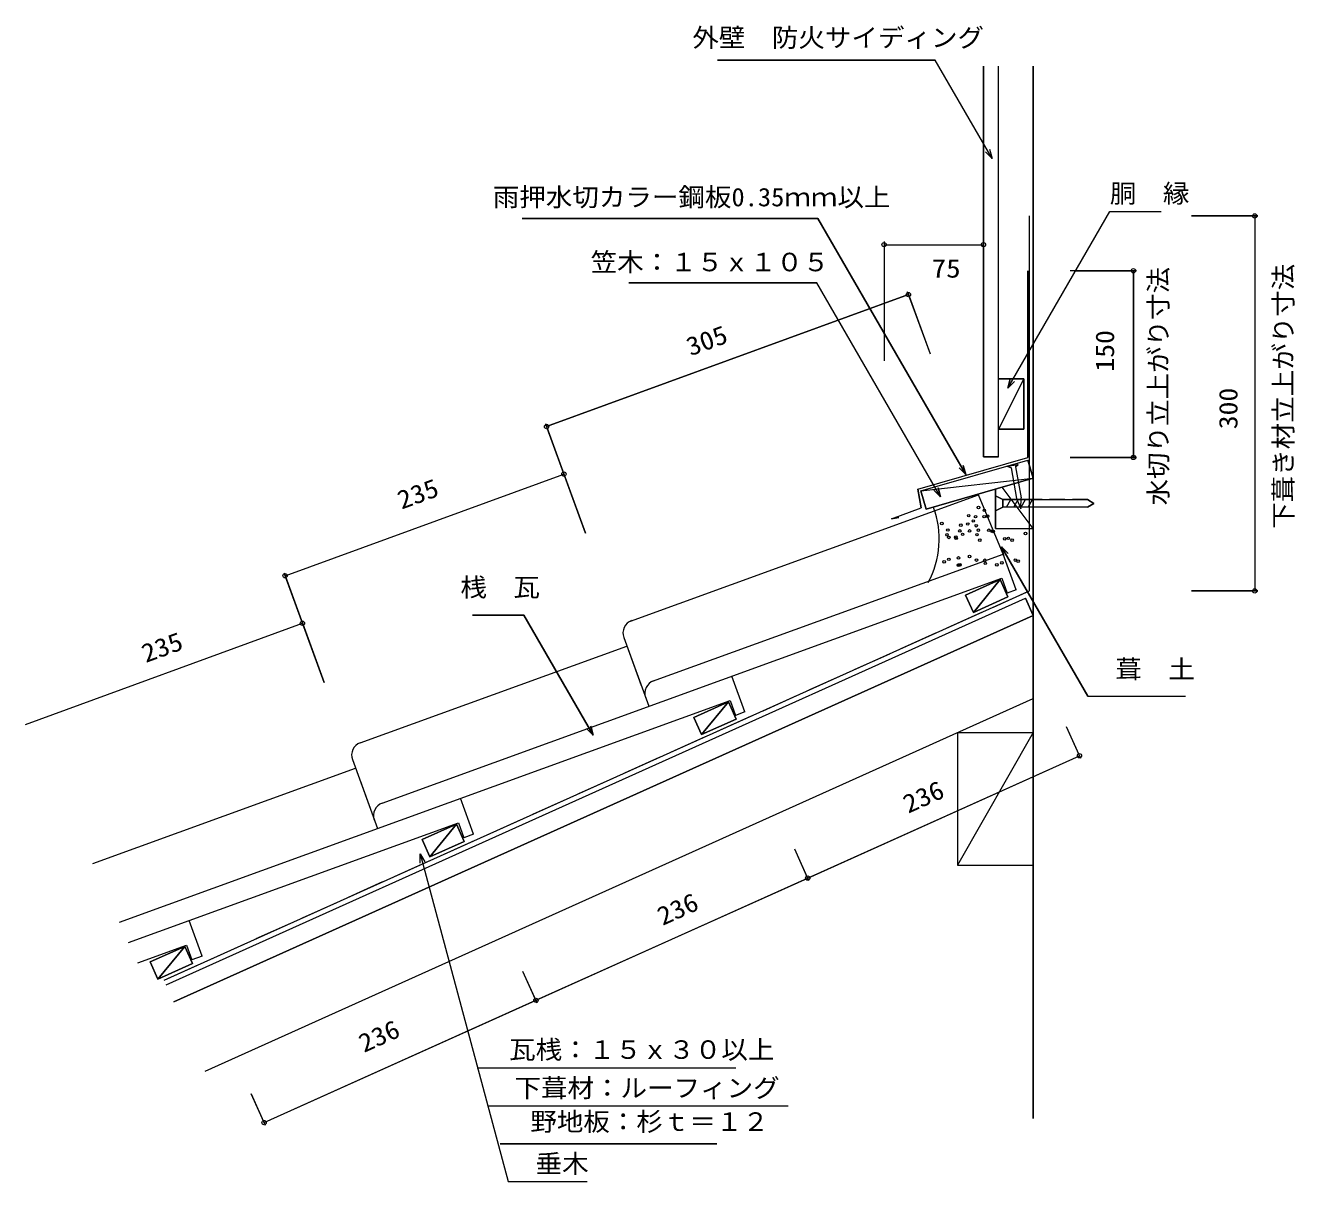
# Model space of a CAD drawing. Units: millimetres, scale not verified. Extents: x -498 to 507, y -453 to 463.
import ezdxf
from ezdxf.enums import TextEntityAlignment as Align

# ---------------------------------------------------------------- set-up
doc = ezdxf.new("R2010")
doc.units = ezdxf.units.MM
doc.header["$LTSCALE"] = 10
doc.linetypes.add('DASHED1', pattern=[1.8, 1.2, -0.6])
doc.linetypes.add('DASHED3', pattern=[4, 3, -1])
for name, color, linetype, lineweight in [('0-0_LAYER001', 2, 'Continuous', 18), ('0-1_LAYER003', 7, 'Continuous', 18), ('0-2_LAYER004', 2, 'Continuous', 18), ('0-3_LAYER005', 2, 'Continuous', 18), ('0-4_LAYER006', 2, 'Continuous', 18)]:
    doc.layers.add(name, color=color, linetype=linetype, lineweight=lineweight)
doc.styles.add('ＭＳ ゴシック', font='')
doc.styles.get('ＭＳ ゴシック').set_extended_font_data('MS Gothic')

msp = doc.modelspace()

# ---------------------------------------------------------------- linework, layer by layer
at = {"layer": '0-0_LAYER001'}
for p, q in [((181.76, 291.76), (181.76, 197.24)), ((181.76, 289.26), (260.5, 289.26)), ((200.19, 252.13), (218.2, 202.81)), ((201.05, 249.78), (-85.45, 145.16)), ((260.5, 238.05), (260.5, 220.55)), ((-86.3, 147.51), (-68.3, 98.2)), ((208.51, 95.54), (295.49, 120.67)), ((210.99, 94.17), (295.73, 118.65)), ((279.27, 113.72), (288.04, 115.27)), ((282.29, 112.53), (279.27, 113.72)), ((282.29, 112.53), (286.58, 88.17)), ((285.75, 113.25), (288.04, 115.27)), ((285.9, 113.38), (290.23, 88.81)), ((299.9, 104.24), (295.73, 118.65)), ((-292.47, 26.98), (-71.73, 107.59)), ((-72.58, 109.94), (-54.58, 60.62)), ((210.99, 94.17), (299.9, 104.24)), ((215.15, 79.76), (299.9, 104.24)), ((208.51, 95.54), (211.12, 80.77)), ((210.99, 94.17), (215.15, 79.76)), ((269.88, 64.32), (269.88, 95.57)), ((299.88, 64.32), (275.27, 97.13)), ((187.53, 72.19), (211.12, 80.77)), ((269.88, 78.32), (269.88, 90.32)), ((275.88, 87.32), (269.88, 90.32)), ((269.88, 78.32), (275.88, 81.32)), ((275.88, 81.32), (275.88, 87.32)), ((299.88, 87.32), (275.88, 87.32)), ((299.88, 81.32), (275.88, 81.32)), ((278.77, 81.32), (282.23, 87.32)), ((284.49, 81.32), (287.95, 87.32)), ((286.58, 88.17), (290.02, 79.93)), ((290.02, 79.93), (290.23, 88.81)), ((290.21, 81.32), (293.67, 87.32)), ((295.93, 81.32), (299.4, 87.32)), ((299.88, 80.07), (299.88, 88.57)), ((187.53, 72.19), (193.45, 73.21)), ((269.88, 64.32), (299.88, 64.32)), ((-293.33, 29.33), (-275.32, -19.99)), ((273.68, 24.01), (252.48, -1.98)), ((-279.61, -8.24), (-261.6, -57.56)), ((-498.13, -90.7), (-278.75, -10.59)), ((58.47, -72.85), (37.27, -98.84)), ((337.53, -117.86), (326.25, -92.79)), ((121.3, -212.44), (336.51, -115.58)), ((-156.73, -169.71), (-177.93, -195.7)), ((122.33, -214.72), (111.04, -189.64)), ((-185.59, -193.15), (-115.98, -452.92)), ((-93.91, -309.3), (121.3, -212.44)), ((-371.94, -266.56), (-393.14, -292.55)), ((-92.88, -311.58), (-104.17, -286.5)), ((-309.12, -406.16), (-93.91, -309.3)), ((-140.5, -362.87), (64.32, -362.87)), ((-308.09, -408.44), (-319.38, -383.36)), ((-131.87, -392.96), (105.76, -392.96)), ((-122.33, -423.06), (49.34, -423.06)), ((-115.98, -452.92), (-53.39, -452.92))]:
    msp.add_line(p, q, dxfattribs=at)
at = {"layer": '0-0_LAYER001', "color": 4}
for p, q in [((-18.99, -8.83), (256.43, 91.09)), ((276.12, 44.21), (256.43, 91.09)), ((-1.67, -56.57), (276.12, 44.21)), ((286.46, 15.88), (276.12, 44.21)), ((-215.61, -153), (275.11, 25.03)), ((275.11, 25.03), (279.37, 13.3)), ((286.46, 15.88), (279.37, 13.3)), ((-232.93, -105.26), (-21.95, -28.72)), ((-24.34, -21.84), (-4.53, -76.42)), ((-24.34, -21.84), (-10.56, -59.8)), ((71.62, -80.88), (61.27, -52.55)), ((-423.72, -247.31), (59.91, -71.85)), ((59.91, -71.85), (64.17, -83.58)), ((71.62, -80.88), (64.17, -83.58)), ((-239.18, -118.59), (-219.38, -173.18)), ((-444.62, -200.87), (-236.8, -125.47)), ((-233.15, -135.21), (-219.38, -173.18)), ((-143.23, -177.63), (-153.58, -149.3)), ((-368.42, -246.06), (-155.29, -168.73)), ((-155.29, -168.73), (-151.03, -180.46)), ((-143.23, -177.63), (-151.03, -180.46)), ((-416.44, -263.48), (-368.42, -246.06)), ((-358.08, -274.39), (-368.42, -246.06)), ((-409.17, -279.65), (-370.49, -265.61)), ((-370.49, -265.61), (-366.23, -277.34)), ((-358.08, -274.39), (-366.23, -277.34))]:
    msp.add_line(p, q, dxfattribs=at)
at = {"layer": '0-0_LAYER001', "linetype": 'DASHED1'}
for p, q in [((342.88, 87.32), (299.88, 87.32)), ((342.88, 81.32), (299.88, 81.32)), ((347.88, 84.32), (342.88, 87.32)), ((342.88, 81.32), (347.88, 84.32))]:
    msp.add_line(p, q, dxfattribs=at)
at = {"layer": '0-0_LAYER001'}
for points in [[(276.63, 42.62), (274.69, 49.86), (279.99, 44.56)], [(274.69, 49.86), (343, -68.46), (420.45, -68.46)], [(-48.5, -99.33), (-103.48, -4.09), (-143.98, -4.09)], [(-50.44, -92.08), (-48.5, -99.33), (-53.8, -94.02)], [(-185.59, -200.65), (-185.59, -193.15), (-181.84, -199.65)]]:
    msp.add_lwpolyline(points, dxfattribs=at)
for points in [[(252.48, -1.98), (279.84, 10.33), (273.68, 24.01), (246.33, 11.7)], [(37.27, -98.84), (64.63, -86.53), (58.47, -72.85), (31.12, -85.16)], [(-177.93, -195.7), (-150.58, -183.38), (-156.73, -169.71), (-184.09, -182.02)], [(-393.14, -292.55), (-365.79, -280.24), (-371.94, -266.56), (-399.3, -278.88)]]:
    msp.add_lwpolyline(points, close=True, dxfattribs=at)
for centre in [(181.76, 289.26), (260.5, 289.26), (201.05, 249.78), (-85.45, 145.16), (-71.73, 107.59), (-292.47, 26.98), (-278.75, -10.59), (336.51, -115.58), (121.3, -212.44), (121.3, -212.44), (-93.91, -309.3), (-93.91, -309.3), (-309.12, -406.16)]:
    msp.add_circle(centre, 1.7, dxfattribs=at)
msp.add_arc((153.71, 56.2), 71.75, 331.31356, 20.22851, dxfattribs=at)
at = {"layer": '0-0_LAYER001', "color": 4}
for centre in [(-14.56, -18.29), (2.76, -66.03), (-229.41, -115.05), (-212.09, -162.79)]:
    msp.add_arc(centre, 10.4, 109.94091, 199.94091, dxfattribs=at)
at = {"layer": '0-1_LAYER003'}
for p, q in [((49.83, 435.42), (222.33, 435.42)), ((299.9, -402.9), (299.9, 430.79)), ((265.35, 364.8), (267.29, 357.56)), ((279.76, 175.65), (360.57, 315.63)), ((296.84, 15.04), (296.84, 312.03)), ((360.57, 315.63), (401.07, 315.63)), ((425.24, 312.03), (477.74, 312.03)), ((-104.68, 309.95), (129.32, 309.95)), ((475.24, 310.33), (475.24, 16.74)), ((181.76, 291.76), (181.76, 197.24)), ((183.46, 289.26), (260.5, 289.26)), ((295.5, 268.66), (295.5, 120.67)), ((333.45, 268.66), (379.22, 268.66)), ((379.22, 120.67), (379.22, 268.66)), ((-20.41, 259.16), (128.49, 259.16)), ((226.48, 89.44), (128.49, 259.16)), ((200.47, 251.38), (218.2, 202.81)), ((-85.45, 145.16), (201.05, 249.78)), ((292.5, 183.12), (272.5, 143.12)), ((-54.58, 60.62), (-86.03, 146.76)), ((329.22, 120.67), (381.72, 120.67)), ((279.27, 113.72), (282.29, 112.53)), ((282.29, 112.53), (286.58, 88.17)), ((-292.47, 26.98), (-71.73, 107.59)), ((210.99, 94.17), (299.9, 104.24)), ((226.48, 89.44), (221.18, 94.74)), ((226.48, 89.44), (224.54, 96.68)), ((299.88, 64.32), (275.27, 97.13)), ((274.69, 49.86), (276.63, 42.62)), ((-292.47, 26.98), (-293.05, 28.58)), ((-261.6, -57.56), (-292.47, 26.98)), ((252.48, -1.98), (273.68, 24.01)), ((-388.27, -293.26), (296.84, 15.04)), ((425.24, 15.04), (475.24, 15.04)), ((473.54, 15.04), (477.74, 15.04)), ((-386.63, -296.91), (293.74, 9.26)), ((-498.13, -90.7), (-278.75, -10.59)), ((-355.85, -365.3), (299.9, -70.21)), ((343, -68.46), (420.45, -68.46)), ((37.27, -98.84), (58.47, -72.85)), ((-48.5, -99.33), (-53.8, -94.02)), ((239.9, -97.21), (299.9, -97.21)), ((239.9, -97.21), (239.9, -202.21)), ((299.9, -97.21), (239.9, -202.21)), ((337.21, -117.13), (326.25, -92.79)), ((-309.12, -406.16), (336.51, -115.58)), ((-177.93, -195.7), (-156.73, -169.71)), ((122, -213.99), (111.04, -189.64)), ((-185.59, -193.15), (-115.98, -452.92)), ((239.9, -202.21), (299.9, -202.21)), ((-393.14, -292.55), (-371.94, -266.56)), ((-93.21, -310.85), (-104.17, -286.5)), ((-140.11, -362.87), (64.32, -362.87)), ((-319.38, -383.36), (-308.42, -407.71)), ((-131.87, -392.96), (105.76, -392.96)), ((49.34, -423.06), (-122.33, -423.06)), ((-115.98, -452.92), (-53.39, -452.92))]:
    msp.add_line(p, q, dxfattribs=at)
at = {"layer": '0-1_LAYER003', "color": 3}
msp.add_line((299.9, 430.79), (299.9, -402.9), dxfattribs=at)
at = {"layer": '0-1_LAYER003', "color": 2}
for p, q in [((-386.63, -296.91), (293.74, 9.26)), ((-380.48, -310.58), (299.9, -4.42)), ((-355.85, -365.3), (299.9, -70.21))]:
    msp.add_line(p, q, dxfattribs=at)
at = {"layer": '0-1_LAYER003'}
for points in [[(261.98, 362.86), (267.29, 357.56), (222.33, 435.42)], [(260.5, 430.79), (260.5, 121.33), (272.5, 121.33), (272.5, 430.79)], [(129.32, 309.95), (246.43, 107.11), (244.49, 114.35)], [(272.5, 143.12), (292.5, 143.12), (292.5, 183.12), (272.5, 183.12)], [(281.7, 182.9), (279.76, 175.65), (285.06, 180.95)], [(193.45, 73.21), (187.53, 72.19), (211.12, 80.77), (208.51, 95.54), (295.5, 120.67)], [(246.43, 107.11), (241.13, 112.41), (246.43, 107.11)], [(279.27, 113.72), (288.04, 115.27), (285.9, 113.38), (290.23, 88.81)], [(269.88, 95.57), (269.88, 64.32), (299.88, 64.32)], [(269.88, 90.32), (275.88, 87.32), (275.88, 81.32), (269.88, 78.32)], [(275.88, 87.32), (342.88, 87.32), (347.88, 84.32), (342.88, 81.32), (275.88, 81.32)], [(286.58, 88.17), (290.02, 79.93), (290.23, 88.81)], [(343, -68.46), (274.69, 49.86), (279.99, 44.56)], [(293.74, 9.26), (299.9, -4.42), (-380.48, -310.58)], [(-143.98, -4.09), (-103.48, -4.09), (-48.5, -99.33), (-50.44, -92.08)], [(-185.59, -200.65), (-185.59, -193.15), (-181.84, -199.65)]]:
    msp.add_lwpolyline(points, dxfattribs=at)
for points in [[(295.73, 118.65), (299.9, 104.24), (215.15, 79.76), (210.99, 94.17)], [(252.48, -1.98), (246.33, 11.7), (273.68, 24.01), (279.84, 10.33)], [(37.27, -98.84), (31.12, -85.16), (58.47, -72.85), (64.63, -86.53)], [(-177.93, -195.7), (-184.09, -182.02), (-156.73, -169.71), (-150.58, -183.38)], [(-393.14, -292.55), (-399.3, -278.88), (-371.94, -266.56), (-365.79, -280.24)]]:
    msp.add_lwpolyline(points, close=True, dxfattribs=at)
at = {"layer": '0-2_LAYER004'}
for p, q in [((477.74, 312.03), (425.24, 312.03)), ((475.24, 312.03), (475.24, 15.04)), ((381.72, 268.66), (329.22, 268.66)), ((379.22, 268.66), (379.22, 120.67)), ((299.9, 112.79), (299.9, 152.79)), ((381.72, 120.67), (329.22, 120.67)), ((477.74, 15.04), (425.24, 15.04)), ((299.9, -4.42), (293.74, 9.26))]:
    msp.add_line(p, q, dxfattribs=at)
at = {"layer": '0-2_LAYER004', "linetype": 'DASHED3'}
msp.add_line((-388.27, -293.26), (296.84, 15.04), dxfattribs=at)
at = {"layer": '0-2_LAYER004'}
for points in [[(267.29, 357.56), (222.33, 435.42), (49.83, 435.42)], [(265.35, 364.8), (267.29, 357.56), (261.98, 362.86)], [(279.76, 175.65), (360.57, 315.63), (401.07, 315.63)], [(246.43, 107.11), (129.32, 309.95), (-104.68, 309.95)], [(226.48, 89.44), (128.49, 259.16), (-20.41, 259.16)], [(285.06, 180.95), (279.76, 175.65), (281.7, 182.9)], [(244.49, 114.35), (246.43, 107.11), (241.13, 112.41)], [(224.54, 96.68), (226.48, 89.44), (221.18, 94.74)]]:
    msp.add_lwpolyline(points, dxfattribs=at)
for centre in [(475.24, 312.03), (379.22, 268.66), (379.22, 120.67), (475.24, 15.04)]:
    msp.add_circle(centre, 1.7, dxfattribs=at)
at = {"layer": '0-3_LAYER005'}
for p, q in [((239.9, -97.21), (299.9, -97.21)), ((239.9, -97.21), (239.9, -202.21)), ((299.9, -97.21), (239.9, -202.21)), ((239.9, -202.21), (299.9, -202.21))]:
    msp.add_line(p, q, dxfattribs=at)
for centre in [(256.58, 81.04), (248.76, 74.58), (252.42, 70.4), (254.24, 73.85), (261.08, 73.84), (261.19, 78.81), (263.75, 74.22), (227.55, 68.37), (231.57, 59.44), (232.3, 63.25), (241.81, 62.52), (242.54, 67.11), (243.98, 59.82), (248.03, 68), (249.49, 62.52), (254.78, 66.64), (255.34, 59.59), (256.44, 63.09), (264.68, 63.04), (267.41, 62.36), (268.14, 62.15), (293.73, 60.53), (233.04, 57.4), (238.52, 57.61), (238.89, 56.67), (257.53, 55.2), (277.28, 56.21), (280.2, 56.67), (283.13, 55.2), (233.04, 40.02), (240.71, 41.12), (249.49, 42.22), (254.97, 39.45), (261.56, 39.29), (285.69, 39.45), (229.38, 37.99), (240.71, 35.43), (241.81, 35.64), (261.92, 36.89), (271.06, 35.64), (275.09, 37.26), (287.88, 38.56)]:
    msp.add_circle(centre, 1.02, dxfattribs=at)
at = {"layer": '0-4_LAYER006'}
for p, q in [((260.5, 121.33), (260.5, 430.79)), ((272.5, 121.33), (272.5, 430.79)), ((295.5, 120.67), (295.5, 268.66)), ((292.5, 183.12), (272.5, 143.12)), ((272.5, 121.33), (260.5, 121.33))]:
    msp.add_line(p, q, dxfattribs=at)
at = {"layer": '0-4_LAYER006', "linetype": 'DASHED3'}
msp.add_line((296.84, 15.04), (296.84, 312.03), dxfattribs=at)
at = {"layer": '0-4_LAYER006'}
msp.add_lwpolyline([(272.5, 143.12), (272.5, 183.12), (292.5, 183.12), (292.5, 143.12)], close=True, dxfattribs=at)

# ---------------------------------------------------------------- texts
at = {"layer": '0-0_LAYER001', "color": 7, "style": 'ＭＳ ゴシック'}
for s, width, p in [('75', 1.15, (219.47, 258.76)), ('桟\u3000瓦', 1.05, (-153.66, 6.15)), ('\u3000葺\u3000土', 1.05, (343.87, -58.68)), ('\u3000瓦桟：１５ｘ３０以上', 1.05, (-136.06, -360.07)), ('\u3000下葺材：ルーフィング', 1.05, (-131.87, -390.46)), ('\u3000野地板：杉ｔ＝１２', 1.05, (-119.29, -417.09)), ('\u3000垂木', 1.05, (-115.15, -450.42))]:
    msp.add_text(s, height=14.66, dxfattribs=dict(at, width=width)).set_placement(p, align=Align.BOTTOM_LEFT)
at = {"layer": '0-0_LAYER001', "color": 7, "style": 'ＭＳ ゴシック', "width": 1.1}
for s, rotation, p in [('305', 20.061, (29.96, 196.71)), ('235', 20.061, (-198.8, 75.27)), ('235', 20.061, (-401.33, -46.25)), ('236', 24.231, (202.7, -165.53)), ('236', 24.231, (8.16, -254.41)), ('236', 24.231, (-228.3, -355.04))]:
    msp.add_text(s, height=14.66, rotation=rotation, dxfattribs=at).set_placement(p, align=Align.BOTTOM_LEFT)
at = {"layer": '0-1_LAYER003', "style": 'ＭＳ ゴシック', "width": 1.05}
msp.add_text('下葺き材立上がり寸法', height=14.66, rotation=90, dxfattribs=at).set_placement((509.6, 64.22), align=Align.BOTTOM_LEFT)
at = {"layer": '0-2_LAYER004', "color": 7, "style": 'ＭＳ ゴシック', "width": 1.05}
for s, p in [('外壁\u3000防火サイディング', (29.96, 441.55)), ('雨押水切カラー鋼板0.35ｍｍ以上', (-128.03, 315.23)), ('胴\u3000縁', (360.57, 318.13)), ('笠木：１５ｘ１０５', (-50.53, 263.79))]:
    msp.add_text(s, height=14.66, dxfattribs=at).set_placement(p, align=Align.BOTTOM_LEFT)
at = {"layer": '0-2_LAYER004', "color": 7, "style": 'ＭＳ ゴシック'}
for s, width, p in [('水切り立上がり寸法', 1.05, (410.65, 82.67)), ('150', 1.1, (368.28, 188.69)), ('300', 1.1, (465.99, 143.04))]:
    msp.add_text(s, height=14.66, rotation=90, dxfattribs=dict(at, width=width)).set_placement(p, align=Align.BOTTOM_LEFT)

doc.saveas('drawing.dxf')
